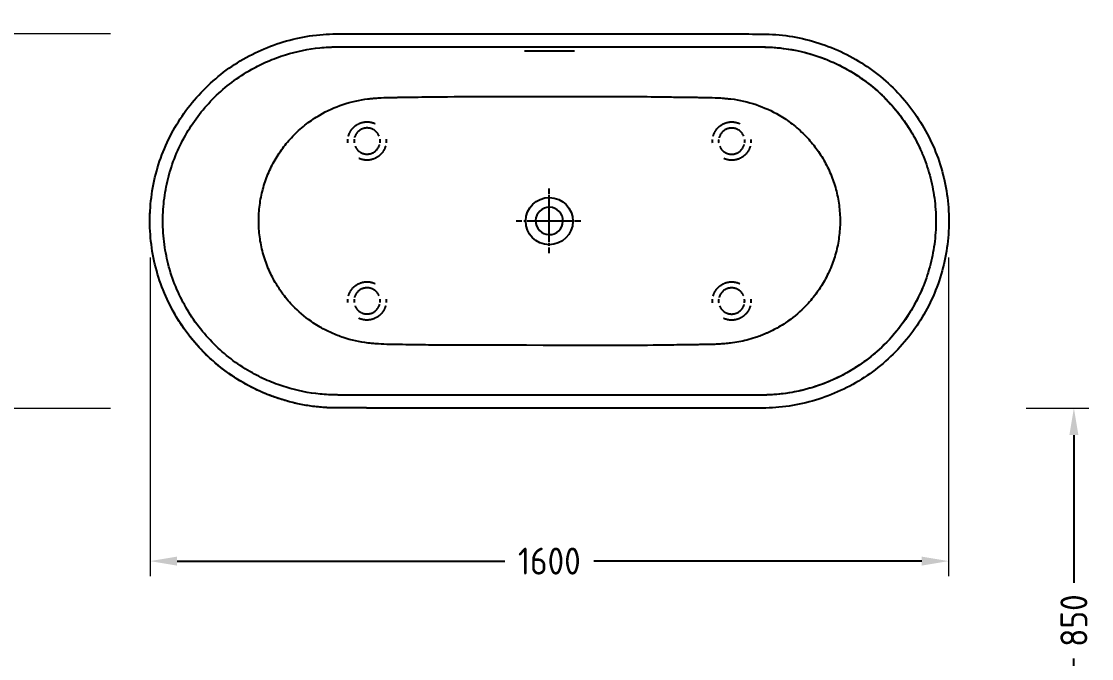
# Model space of a CAD drawing. Header units: millimetres. Extents: x 18408 to 25045, y 20209 to 25283.
# Drawn here: x 20359 to 22502, y 21484 to 22760 of the extents above; entities that cross this region are included whole.
import ezdxf

# ---------------------------------------------------------------- set-up
doc = ezdxf.new("R2010")
doc.units = ezdxf.units.MM
doc.header["$LTSCALE"] = 10
for name, pattern in [('AI-Linetype-1', [13.336854, 6.668427, -6.668427]), ('AI-Linetype-10', [13.656336, 6.828168, -6.828168]), ('AI-Linetype-11', [13.656328, 6.828164, -6.828164]), ('AI-Linetype-12', [13.656328, 6.828164, -6.828164]), ('AI-Linetype-13', [13.656337, 6.828168, -6.828168]), ('AI-Linetype-14', [13.656322, 6.828161, -6.828161]), ('AI-Linetype-15', [13.656324, 6.828162, -6.828162]), ('AI-Linetype-16', [13.656328, 6.828164, -6.828164]), ('AI-Linetype-17', [7.118799, 3.559399, -3.559399]), ('AI-Linetype-18', [32.034751, 21.356553, -3.559399, 3.559399, -3.559399]), ('AI-Linetype-19', [7.147984, 3.573992, -3.573992]), ('AI-Linetype-2', [13.372999, 6.6865, -6.6865]), ('AI-Linetype-20', [32.166085, 21.44411, -3.573992, 3.573992, -3.573992]), ('AI-Linetype-3', [13.373005, 6.686502, -6.686502]), ('AI-Linetype-4', [13.336857, 6.668428, -6.668428]), ('AI-Linetype-5', [13.336856, 6.668428, -6.668428]), ('AI-Linetype-6', [13.372952, 6.686476, -6.686476]), ('AI-Linetype-7', [13.372954, 6.686477, -6.686477]), ('AI-Linetype-8', [13.336858, 6.668429, -6.668429]), ('AI-Linetype-9', [13.656328, 6.828164, -6.828164])]:
    doc.linetypes.add(name, pattern=pattern)
doc.layers.add('A-Equipment', color=7, linetype='Continuous')
doc.layers.add('Dimensions', color=1, linetype='Continuous')
doc.styles.add('ISO Proportional', font='isocp.shx')
doc.dimstyles.new('House', dxfattribs={"dimscale": 300, "dimtxt": 0.18, "dimasz": 0.18, "dimexe": 0.1, "dimexo": 0.3, "dimgap": 0.09, "dimtad": 0, "dimtoh": 1, "dimdec": 0, "dimzin": 0, "dimdsep": 46, "dimtxsty": 'ISO Proportional', "dimcen": -0.09, "dimclrd": 252, "dimclre": 171, "dimadec": 0, "dimazin": 0, "dimtfac": 1, "dimtdec": 0, "dimtofl": 0, "dimtmove": 0, "dimatfit": 0, "dimfxl": 1, "dimtolj": 1, "dimtzin": 0, "dimlwe": 5, "dimarcsym": 0})

# ---------------------------------------------------------------- blocks, each defined once
blk = doc.blocks.new('*D4')
at = {"layer": 'Defpoints', "color": 0, "transparency": 16777216}
for p in [(20577.4, 22934.9), (19148.8, 22784.9), (20577.4, 22784.9)]:
    blk.add_point(p, dxfattribs=at)
at = {"layer": 'Dimensions', "color": 252, "lineweight": -2, "transparency": 16777216}
for p, q in [((19148.8, 22988.9), (19148.8, 23042.9)), ((19148.8, 22934.9), (19148.8, 22784.9)), ((19051.3, 22859.9), (18997.3, 22859.9)), ((19148.8, 22859.9), (19051.3, 22859.9)), ((19148.8, 22730.9), (19148.8, 22676.9))]:
    blk.add_line(p, q, dxfattribs=at)
at = {"layer": 'Dimensions', "color": 171, "lineweight": 5, "transparency": 16777216}
for p, q in [((20487.4, 22934.9), (19118.8, 22934.9)), ((20487.4, 22784.9), (19118.8, 22784.9))]:
    blk.add_line(p, q, dxfattribs=at)
at = {"layer": 'Dimensions', "color": 252, "transparency": 16777216}
for points in [[(19139.8, 22988.9), (19157.8, 22988.9), (19148.8, 22934.9)], [(19139.8, 22730.9), (19157.8, 22730.9), (19148.8, 22784.9)]]:
    blk.add_solid(points, dxfattribs=at)
at = {"layer": 'Dimensions', "color": 0, "transparency": 16777216, "insert": (18927.1, 22859.9), "char_height": 54, "attachment_point": 5, "style": 'ISO Proportional'}
blk.add_mtext('\\A1;150', dxfattribs=at)
blk = doc.blocks.new('*D5')
at = {"layer": 'Defpoints', "color": 0, "transparency": 16777216}
for p in [(20577.4, 22784.9), (19148.8, 22734.9), (20627.4, 22734.9)]:
    blk.add_point(p, dxfattribs=at)
at = {"layer": 'Dimensions', "color": 252, "lineweight": -2, "transparency": 16777216}
for p, q in [((19148.8, 22838.9), (19148.8, 22892.9)), ((19148.8, 22784.9), (19148.8, 22734.9)), ((19051.3, 22759.9), (18997.3, 22759.9)), ((19148.8, 22759.9), (19051.3, 22759.9)), ((19148.8, 22680.9), (19148.8, 22626.9))]:
    blk.add_line(p, q, dxfattribs=at)
at = {"layer": 'Dimensions', "color": 171, "lineweight": 5, "transparency": 16777216}
for p, q in [((20487.4, 22784.9), (19118.8, 22784.9)), ((20537.4, 22734.9), (19118.8, 22734.9))]:
    blk.add_line(p, q, dxfattribs=at)
at = {"layer": 'Dimensions', "color": 252, "transparency": 16777216}
for points in [[(19139.8, 22838.9), (19157.8, 22838.9), (19148.8, 22784.9)], [(19139.8, 22680.9), (19157.8, 22680.9), (19148.8, 22734.9)]]:
    blk.add_solid(points, dxfattribs=at)
at = {"layer": 'Dimensions', "color": 0, "transparency": 16777216, "insert": (18940.6, 22759.9), "char_height": 54, "attachment_point": 5, "style": 'ISO Proportional'}
blk.add_mtext('\\A1;50', dxfattribs=at)
blk = doc.blocks.new('*D6')
at = {"layer": 'Defpoints', "color": 0, "transparency": 16777216}
for p in [(20627.4, 22734.9), (19098.8, 21984.9), (20627.4, 21984.9)]:
    blk.add_point(p, dxfattribs=at)
at = {"layer": 'Dimensions', "color": 171, "lineweight": 5, "transparency": 16777216}
for p, q in [((20537.4, 22734.9), (19068.8, 22734.9)), ((20537.4, 21984.9), (19068.8, 21984.9))]:
    blk.add_line(p, q, dxfattribs=at)
at = {"layer": 'Dimensions', "color": 252, "lineweight": -2, "transparency": 16777216}
for p, q in [((19098.8, 22680.9), (19098.8, 22435.6)), ((19098.8, 22038.9), (19098.8, 22284.3))]:
    blk.add_line(p, q, dxfattribs=at)
at = {"layer": 'Dimensions', "color": 252, "transparency": 16777216}
for points in [[(19089.8, 22680.9), (19107.8, 22680.9), (19098.8, 22734.9)], [(19089.8, 22038.9), (19107.8, 22038.9), (19098.8, 21984.9)]]:
    blk.add_solid(points, dxfattribs=at)
at = {"layer": 'Dimensions', "color": 0, "transparency": 16777216, "insert": (19098.8, 22359.9), "char_height": 54, "attachment_point": 5, "rotation": 90, "style": 'ISO Proportional'}
blk.add_mtext('\\A1;750', dxfattribs=at)
blk = doc.blocks.new('*D7')
at = {"layer": 'Defpoints', "color": 0, "transparency": 16777216}
for p in [(20627.4, 21984.9), (19098.8, 21524.9), (19677.4, 21524.9)]:
    blk.add_point(p, dxfattribs=at)
at = {"layer": 'Dimensions', "color": 171, "lineweight": 5, "transparency": 16777216}
for p, q in [((20537.4, 21984.9), (19068.8, 21984.9)), ((19587.4, 21524.9), (19068.8, 21524.9))]:
    blk.add_line(p, q, dxfattribs=at)
at = {"layer": 'Dimensions', "color": 252, "lineweight": -2, "transparency": 16777216}
for p, q in [((19098.8, 21930.9), (19098.8, 21833.3)), ((19098.8, 21578.9), (19098.8, 21676.6))]:
    blk.add_line(p, q, dxfattribs=at)
at = {"layer": 'Dimensions', "color": 252, "transparency": 16777216}
for points in [[(19089.8, 21930.9), (19107.8, 21930.9), (19098.8, 21984.9)], [(19089.8, 21578.9), (19107.8, 21578.9), (19098.8, 21524.9)]]:
    blk.add_solid(points, dxfattribs=at)
at = {"layer": 'Dimensions', "color": 0, "transparency": 16777216, "insert": (19098.8, 21754.9), "char_height": 54, "attachment_point": 5, "rotation": 90, "style": 'ISO Proportional'}
blk.add_mtext('\\A1;460', dxfattribs=at)
blk = doc.blocks.new('block 75')
at = {"color": 4, "lineweight": 25}
for points in [[(53.3, 148.6), (42, 148.6)], [(171.3, 148.6), (160.1, 148.6)]]:
    blk.add_lwpolyline(points, dxfattribs=at)
at = {"color": 4, "linetype": 'AI-Linetype-18', "lineweight": 25}
blk.add_lwpolyline([(149.4, 148.6), (55.1, 148.6)], dxfattribs=at)
at = {"color": 4, "linetype": 'AI-Linetype-17', "lineweight": 25}
blk.add_lwpolyline([(156.5, 148.6), (151.2, 148.6)], dxfattribs=at)
blk = doc.blocks.new('block 78')
at = {"color": 4, "lineweight": 25}
for points in [[(105.8, 213.3), (105.8, 202)], [(105.8, 94.8), (105.8, 83.6)]]:
    blk.add_lwpolyline(points, dxfattribs=at)
at = {"color": 4, "linetype": 'AI-Linetype-19', "lineweight": 25}
blk.add_lwpolyline([(105.8, 198.4), (105.8, 193.1)], dxfattribs=at)
at = {"color": 4, "linetype": 'AI-Linetype-20', "lineweight": 25}
blk.add_lwpolyline([(105.8, 191.3), (105.8, 96.6)], dxfattribs=at)
blk = doc.blocks.new('bathroom')
at = {"color": 7, "lineweight": 25}
blk.add_line((21857.2, 22289.4), (21857.2, 22289.4), dxfattribs=at)
for points, knots in [([(21873.6, 22503.8), (21892.9, 22503.7), (21908.2, 22503), (21927.4, 22500.5), (21963.1, 22495.8), (21998, 22486), (22030.9, 22471.4), (22063.9, 22456.7), (22094.5, 22437.5), (22122, 22414.1), (22149.4, 22390.7), (22173.4, 22363.5), (22193.1, 22333.3), (22212.7, 22303.1), (22227.9, 22270.2), (22238.1, 22235.7), (22248.4, 22201.2), (22253.6, 22165.3), (22253.6, 22129.3), (22253.6, 22093.2), (22248.4, 22057.4), (22238.1, 22022.8), (22227.8, 21988.3), (22212.6, 21955.4), (22192.9, 21925.2), (22173.2, 21895), (22149.3, 21867.8), (22121.8, 21844.5), (22094.4, 21821.1), (22063.7, 21801.8), (22030.8, 21787.2), (21997.8, 21772.6), (21962.9, 21762.8), (21927.2, 21758.1), (21907.9, 21755.6), (21892.8, 21754.9), (21873.4, 21754.9), (21855.4, 21754.9), (21837.4, 21754.8), (21819.4, 21754.8), (21747.5, 21754.7), (21159.6, 21755.1), (21087.6, 21755), (21069.6, 21755), (21051.7, 21755.1), (21033.7, 21755.1), (21014.4, 21755.1), (20999, 21755.9), (20979.9, 21758.4), (20944.1, 21763.1), (20909.3, 21772.9), (20876.3, 21787.5), (20843.4, 21802.1), (20812.7, 21821.4), (20785.3, 21844.8), (20757.8, 21868.2), (20733.9, 21895.4), (20714.2, 21925.6), (20694.5, 21955.8), (20679.4, 21988.7), (20669.1, 22023.2), (20658.9, 22057.7), (20653.6, 22093.6), (20653.6, 22129.6), (20653.6, 22165.6), (20658.9, 22201.5), (20669.1, 22236), (20679.4, 22270.6), (20694.6, 22303.5), (20714.3, 22333.7), (20734, 22363.9), (20757.9, 22391.1), (20785.4, 22414.4), (20812.8, 22437.8), (20843.5, 22457.1), (20876.5, 22471.7), (20909.4, 22486.3), (20944.3, 22496.1), (20980, 22500.8), (20999.3, 22503.3), (21014.5, 22504), (21033.9, 22504), (21051.8, 22504), (21069.8, 22504.1), (21087.8, 22504.1)], [0, 0, 0, 0, 1, 1, 1, 2, 2, 2, 3, 3, 3, 4, 4, 4, 5, 5, 5, 6, 6, 6, 7, 7, 7, 8, 8, 8, 9, 9, 9, 10, 10, 10, 11, 11, 11, 12, 12, 12, 13, 13, 13, 14, 14, 14, 15, 15, 15, 16, 16, 16, 17, 17, 17, 18, 18, 18, 19, 19, 19, 20, 20, 20, 21, 21, 21, 22, 22, 22, 23, 23, 23, 24, 24, 24, 25, 25, 25, 26, 26, 26, 27, 27, 27, 28, 28, 28, 28]), ([(21649.6, 22504.1), (21706.3, 22504), (21763, 22503.9), (21819.6, 22503.8), (21821.9, 22503.8), (21824.1, 22503.8), (21826.4, 22503.8), (21833.6, 22503.8), (21840.8, 22503.8), (21848, 22503.8), (21850.2, 22503.8), (21862.4, 22503.8), (21864.5, 22503.8), (21866.4, 22503.7), (21868.2, 22503.7), (21870, 22503.7), (21872.5, 22503.7), (21875, 22503.7), (21877.4, 22503.7), (21879.7, 22503.7), (21882, 22503.7), (21884.3, 22503.7), (21886.6, 22503.6), (21888.8, 22503.6), (21891.1, 22503.5), (21892.9, 22503.4), (21894.6, 22503.4), (21896.4, 22503.3), (21898.9, 22503.1), (21901.4, 22503), (21903.8, 22502.8), (21907.9, 22502.6), (21911.9, 22502.2), (21916, 22501.8), (21920.9, 22501.3), (21925.8, 22500.7), (21930.7, 22500), (21939.6, 22498.8), (21948.4, 22497.2), (21957.2, 22495.3), (21966, 22493.4), (21974.7, 22491.2), (21983.4, 22488.7), (21992.4, 22486.1), (22001.4, 22483.1), (22010.3, 22479.8), (22021.2, 22475.7), (22031.9, 22471.1), (22042.4, 22466), (22053, 22460.9), (22063.3, 22455.3), (22073.3, 22449.2), (22093.7, 22436.8), (22112.9, 22422.5), (22130.5, 22406.5), (22139.9, 22398.1), (22148.8, 22389.2), (22157.2, 22379.9), (22165, 22371.2), (22172.4, 22362.2), (22179.4, 22352.8), (22193.6, 22333.7), (22206, 22313.3), (22216.4, 22291.9)], [0, 0, 0, 0, 1, 1, 1, 2, 2, 2, 3, 3, 3, 4, 4, 4, 5, 5, 5, 6, 6, 6, 7, 7, 7, 8, 8, 8, 9, 9, 9, 10, 10, 10, 11, 11, 11, 12, 12, 12, 13, 13, 13, 14, 14, 14, 15, 15, 15, 16, 16, 16, 17, 17, 17, 18, 18, 18, 19, 19, 19, 20, 20, 20, 21, 21, 21, 21]), ([(21078.3, 21780.9), (21070.8, 21780.9), (21063.2, 21780.9), (21055.7, 21781), (21050.3, 21781), (21044.9, 21781), (21039.4, 21781), (21036.6, 21781), (21033.9, 21781), (21031.1, 21781), (21030.4, 21781), (21029.8, 21781), (21029.1, 21781), (21028.4, 21781), (21027.7, 21781), (21027.1, 21781), (21025, 21781), (21023, 21781.1), (21021, 21781.1), (21011.7, 21781.3), (21002.4, 21781.9), (20993.2, 21782.9), (20969.6, 21785.3), (20946.3, 21790.1), (20923.7, 21797.2), (20912.2, 21800.8), (20900.9, 21805.1), (20889.8, 21809.9), (20878.7, 21814.7), (20867.9, 21820), (20857.4, 21825.9), (20843.9, 21833.5), (20830.9, 21842), (20818.5, 21851.3), (20806.1, 21860.7), (20794.4, 21870.8), (20783.4, 21881.7), (20772.3, 21892.5), (20762, 21904.1), (20752.6, 21916.4), (20743.4, 21928.3), (20734.9, 21940.8), (20727.3, 21953.7), (20723.4, 21960.3), (20719.8, 21967.1), (20716.4, 21973.9), (20713, 21980.8), (20709.7, 21987.7), (20706.8, 21994.8), (20700.9, 22008.8), (20695.9, 22023.3), (20691.9, 22038), (20687.8, 22052.9), (20684.8, 22068), (20682.7, 22083.4), (20681.7, 22091), (20680.9, 22098.7), (20680.4, 22106.4), (20679.9, 22114.1), (20679.6, 22121.7), (20679.6, 22129.4), (20679.6, 22129.4), (20679.6, 22129.5), (20679.6, 22129.6), (20679.6, 22137.3), (20679.9, 22145), (20680.4, 22152.7), (20680.9, 22160.4), (20681.7, 22168.1), (20682.7, 22175.8), (20684.8, 22191.1), (20687.9, 22206.3), (20692, 22221.3), (20696, 22236), (20701, 22250.4), (20706.9, 22264.5), (20713, 22279), (20720.1, 22293), (20728.1, 22306.5), (20736, 22320), (20744.9, 22333), (20754.7, 22345.3), (20763.9, 22357), (20773.9, 22368), (20784.5, 22378.4), (20795.4, 22389.1), (20807.1, 22399.1), (20819.3, 22408.2), (20831.7, 22417.5), (20844.7, 22426), (20858.3, 22433.5), (20863.4, 22436.4), (20868.7, 22439.2), (20874, 22441.8), (20879.4, 22444.5), (20884.9, 22447), (20890.4, 22449.4), (20895.9, 22451.7), (20901.4, 22454), (20907, 22456.1), (20912.6, 22458.1), (20918.3, 22460.1), (20924, 22461.9), (20935.4, 22465.4), (20946.9, 22468.4), (20958.6, 22470.8), (20970.3, 22473.2), (20982.2, 22475), (20994.1, 22476.2), (20999.8, 22476.8), (21005.5, 22477.2), (21011.2, 22477.5), (21013.9, 22477.6), (21016.7, 22477.8), (21019.5, 22477.8), (21022.4, 22477.9), (21025.4, 22477.9), (21028.4, 22478), (21029.8, 22478), (21031.2, 22478), (21032.6, 22478), (21035.2, 22478), (21037.8, 22478), (21040.3, 22478), (21041.3, 22478), (21042.2, 22478), (21043.2, 22478), (21046.9, 22478), (21050.6, 22478), (21054.4, 22478), (21055.7, 22478), (21057, 22478), (21058.4, 22478), (21060.2, 22478), (21062.1, 22478), (21064, 22478), (21069.6, 22478), (21075.2, 22478), (21080.7, 22478), (21119.3, 22478), (21680.8, 22478.1), (21719.3, 22478), (21752.4, 22478), (21785.5, 22477.9), (21818.5, 22477.9), (21820.8, 22477.9), (21823, 22477.9), (21825.2, 22477.9), (21832, 22477.8), (21838.8, 22477.8), (21845.6, 22477.8), (21851.7, 22477.8), (21857.9, 22477.8), (21864, 22477.8), (21865.4, 22477.8), (21866.7, 22477.8), (21868, 22477.8), (21870.3, 22477.8), (21872.5, 22477.8), (21874.7, 22477.8), (21876, 22477.8), (21877.3, 22477.8), (21878.7, 22477.7), (21881.6, 22477.7), (21884.6, 22477.7), (21887.6, 22477.6), (21890.4, 22477.5), (21893.1, 22477.4), (21895.8, 22477.3), (21901.5, 22477), (21907.2, 22476.6), (21912.8, 22476), (21935.9, 22473.7), (21958.7, 22469.2), (21980.8, 22462.4), (21992.1, 22458.9), (22003.2, 22454.9), (22014.1, 22450.3), (22025.8, 22445.4), (22037.2, 22439.9), (22048.2, 22433.7), (22061.5, 22426.4), (22074.3, 22418.1), (22086.5, 22409.1), (22098.6, 22400.1), (22110.2, 22390.3), (22121.1, 22379.8), (22132, 22369.3), (22142.3, 22358), (22151.7, 22346.2), (22161.7, 22333.7), (22170.8, 22320.5), (22178.9, 22306.7), (22186.7, 22293.7), (22193.5, 22280.2), (22199.5, 22266.3), (22205.8, 22251.6), (22211.1, 22236.4), (22215.3, 22221), (22219.3, 22206.4), (22222.3, 22191.6), (22224.4, 22176.6), (22226.5, 22160.9), (22227.6, 22145.2), (22227.6, 22129.4), (22227.6, 22129.4), (22227.6, 22129.4), (22227.6, 22129.4), (22227.6, 22121.6), (22227.3, 22113.8), (22226.8, 22106.1), (22226.3, 22098.5), (22225.6, 22091), (22224.6, 22083.5), (22222.6, 22068.5), (22219.6, 22053.6), (22215.7, 22039), (22211.5, 22023.6), (22206.3, 22008.4), (22200.1, 21993.7), (22194.2, 21979.8), (22187.3, 21966.2), (22179.6, 21953.1), (22172, 21940.1), (22163.4, 21927.5), (22154.1, 21915.6), (22144.8, 21903.6), (22134.7, 21892.3), (22124, 21881.6), (22113.2, 21871), (22101.7, 21861), (22089.6, 21851.9), (22076.9, 21842.2), (22063.4, 21833.4), (22049.5, 21825.6), (22039.2, 21819.9), (22028.6, 21814.6), (22017.8, 21809.9), (22006.2, 21804.9), (21994.4, 21800.5), (21982.3, 21796.7), (21959.8, 21789.7), (21936.5, 21785), (21913, 21782.6), (21907.6, 21782.1), (21902.1, 21781.7), (21896.7, 21781.4), (21893.9, 21781.2), (21891.2, 21781.1), (21888.4, 21781.1), (21887, 21781), (21885.5, 21781), (21884, 21781), (21882.5, 21780.9), (21881, 21780.9), (21879.5, 21780.9), (21878.4, 21780.9), (21877.4, 21780.9), (21876.3, 21780.9), (21874.1, 21780.9), (21871.9, 21780.9), (21869.7, 21780.9), (21868.8, 21780.9), (21867.9, 21780.9), (21867, 21780.9), (21861.7, 21780.9), (21856.5, 21780.9), (21851.3, 21780.8), (21843.2, 21780.8), (21835.2, 21780.8), (21827.1, 21780.8), (21824.1, 21780.8), (21821, 21780.8), (21817.9, 21780.8), (21785.5, 21780.8), (21753.1, 21780.7), (21720.8, 21780.7), (21681.7, 21780.7), (21130.3, 21781), (21091.3, 21780.9), (21082.7, 21781), (21074.2, 21781), (21065.6, 21781)], [0, 0, 0, 0, 1, 1, 1, 2, 2, 2, 3, 3, 3, 4, 4, 4, 5, 5, 5, 6, 6, 6, 7, 7, 7, 8, 8, 8, 9, 9, 9, 10, 10, 10, 11, 11, 11, 12, 12, 12, 13, 13, 13, 14, 14, 14, 15, 15, 15, 16, 16, 16, 17, 17, 17, 18, 18, 18, 19, 19, 19, 20, 20, 20, 21, 21, 21, 22, 22, 22, 23, 23, 23, 24, 24, 24, 25, 25, 25, 26, 26, 26, 27, 27, 27, 28, 28, 28, 29, 29, 29, 30, 30, 30, 31, 31, 31, 32, 32, 32, 33, 33, 33, 34, 34, 34, 35, 35, 35, 36, 36, 36, 37, 37, 37, 38, 38, 38, 39, 39, 39, 40, 40, 40, 41, 41, 41, 42, 42, 42, 43, 43, 43, 44, 44, 44, 45, 45, 45, 46, 46, 46, 47, 47, 47, 48, 48, 48, 49, 49, 49, 50, 50, 50, 51, 51, 51, 52, 52, 52, 53, 53, 53, 54, 54, 54, 55, 55, 55, 56, 56, 56, 57, 57, 57, 58, 58, 58, 59, 59, 59, 60, 60, 60, 61, 61, 61, 62, 62, 62, 63, 63, 63, 64, 64, 64, 65, 65, 65, 66, 66, 66, 67, 67, 67, 68, 68, 68, 69, 69, 69, 70, 70, 70, 71, 71, 71, 72, 72, 72, 73, 73, 73, 74, 74, 74, 75, 75, 75, 76, 76, 76, 77, 77, 77, 78, 78, 78, 79, 79, 79, 80, 80, 80, 81, 81, 81, 82, 82, 82, 83, 83, 83, 84, 84, 84, 85, 85, 85, 86, 86, 86, 87, 87, 87, 88, 88, 88, 89, 89, 89, 90, 90, 90, 91, 91, 91, 92, 92, 92, 93, 93, 93, 94, 94, 94, 94]), ([(20706.6, 22263.7), (20714, 22281.4), (20722.9, 22298.5), (20733.1, 22314.8), (20743.4, 22331.2), (20755.1, 22346.6), (20767.9, 22361.1), (20780.8, 22375.5), (20794.9, 22388.8), (20809.9, 22400.9), (20817.1, 22406.7), (20824.6, 22412.2), (20832.2, 22417.4), (20840.6, 22423.1), (20849.1, 22428.4), (20857.9, 22433.3), (20874.1, 22442.4), (20891, 22450.1), (20908.4, 22456.5), (20925.8, 22462.9), (20943.6, 22467.9), (20961.8, 22471.4), (20977.9, 22474.5), (20994.2, 22476.6), (21010.5, 22477.4), (21013.3, 22477.6), (21016, 22477.7), (21018.7, 22477.8), (21021.7, 22477.8), (21024.7, 22477.9), (21027.7, 22477.9), (21029.4, 22477.9), (21031.2, 22477.9), (21032.9, 22477.9), (21036.8, 22477.9), (21040.6, 22477.9), (21044.4, 22477.9), (21049.8, 22478), (21055.2, 22478), (21060.6, 22478)], [0, 0, 0, 0, 1, 1, 1, 2, 2, 2, 3, 3, 3, 4, 4, 4, 5, 5, 5, 6, 6, 6, 7, 7, 7, 8, 8, 8, 9, 9, 9, 10, 10, 10, 11, 11, 11, 12, 12, 12, 13, 13, 13, 13]), ([(20871.5, 22129.6), (20871.5, 22140.3), (20872.3, 22151), (20873.7, 22161.7), (20875.1, 22172.3), (20877.2, 22182.9), (20880, 22193.3), (20882.8, 22203.4), (20886.2, 22213.4), (20890.2, 22223.1), (20894.4, 22233.3), (20899.3, 22243.2), (20904.9, 22252.7), (20910.2, 22261.9), (20916.2, 22270.8), (20922.8, 22279.3), (20929.3, 22287.7), (20936.4, 22295.7), (20943.9, 22303.2), (20955.2, 22314.4), (20967.6, 22324.6), (20980.8, 22333.4), (20985.3, 22336.5), (20990, 22339.4), (20994.8, 22342.1), (20998.6, 22344.4), (21002.6, 22346.5), (21006.6, 22348.5), (21010.1, 22350.3), (21013.8, 22352.1), (21017.4, 22353.7), (21019.3, 22354.5), (21021.1, 22355.3), (21023, 22356.1), (21025, 22357), (21027.1, 22357.8), (21029.2, 22358.6), (21033.1, 22360.1), (21037, 22361.6), (21041, 22362.9), (21046.7, 22364.8), (21052.5, 22366.5), (21058.4, 22368), (21069, 22370.7), (21079.8, 22372.7), (21090.7, 22374), (21092.5, 22374.2), (21094.4, 22374.4), (21096.2, 22374.6), (21097.3, 22374.7), (21098.5, 22374.8), (21099.6, 22374.9), (21101.6, 22375), (21103.6, 22375.2), (21105.7, 22375.3), (21107.7, 22375.5), (21109.6, 22375.6), (21111.6, 22375.8), (21113.2, 22375.9), (21114.8, 22376), (21116.5, 22376), (21118.5, 22376.2), (21120.6, 22376.3), (21122.6, 22376.4), (21123.9, 22376.4), (21125.2, 22376.5), (21126.6, 22376.5), (21128.8, 22376.6), (21131.1, 22376.7), (21133.3, 22376.7), (21134.1, 22376.7), (21134.8, 22376.7), (21135.5, 22376.8), (21135.7, 22376.8), (21135.9, 22376.8), (21136, 22376.8), (21137.5, 22376.8), (21139, 22376.8), (21140.5, 22376.8), (21141.8, 22376.9), (21143, 22376.9), (21144.3, 22376.9), (21145.5, 22376.9), (21146.7, 22376.9), (21147.8, 22376.9), (21148.9, 22376.9), (21150, 22377), (21151.1, 22377), (21154, 22377), (21157, 22377.1), (21159.9, 22377.1), (21177, 22377.3), (21194.1, 22377.5), (21211.1, 22377.8), (21242, 22378.2), (21272.8, 22378.6), (21303.7, 22379), (21334.3, 22378.6), (21664.9, 22378.1), (21695.5, 22377.7), (21712.8, 22377.4), (21730.1, 22377.2), (21747.4, 22377), (21750.3, 22376.9), (21753.2, 22376.9), (21756.2, 22376.9), (21757.3, 22376.8), (21758.4, 22376.8), (21759.5, 22376.8), (21761.9, 22376.8), (21764.4, 22376.8), (21766.8, 22376.7), (21769.2, 22376.7), (21771.6, 22376.6), (21774, 22376.6), (21781.2, 22376.4), (21788.5, 22376.1), (21795.8, 22375.6), (21798, 22375.5), (21800.1, 22375.3), (21802.2, 22375.2), (21804.1, 22375), (21806, 22374.9), (21807.8, 22374.7), (21810.8, 22374.5), (21813.8, 22374.2), (21816.7, 22373.8), (21833.6, 22371.8), (21850.3, 22368.1), (21866.4, 22362.7), (21870.4, 22361.4), (21874.3, 22360), (21878.2, 22358.4), (21882.2, 22356.9), (21886.1, 22355.3), (21889.9, 22353.5), (21897.6, 22350), (21905.2, 22346.2), (21912.5, 22342), (21917, 22339.4), (21921.5, 22336.6), (21925.8, 22333.7), (21939.2, 22324.8), (21951.7, 22314.6), (21963.1, 22303.3), (21966.7, 22299.7), (21970.3, 22295.9), (21973.7, 22292.1), (21977.4, 22287.9), (21980.9, 22283.7), (21984.3, 22279.3), (21986.2, 22276.9), (21988, 22274.4), (21989.8, 22272), (21994.3, 22265.6), (21998.5, 22259.1), (22002.5, 22252.4), (22007.7, 22243.4), (22012.4, 22234), (22016.4, 22224.4), (22020.7, 22214.2), (22024.3, 22203.7), (22027.2, 22193.1), (22030, 22182.6), (22032.2, 22172), (22033.6, 22161.3), (22035, 22150.7), (22035.7, 22140), (22035.7, 22129.3)], [0, 0, 0, 0, 1, 1, 1, 2, 2, 2, 3, 3, 3, 4, 4, 4, 5, 5, 5, 6, 6, 6, 7, 7, 7, 8, 8, 8, 9, 9, 9, 10, 10, 10, 11, 11, 11, 12, 12, 12, 13, 13, 13, 14, 14, 14, 15, 15, 15, 16, 16, 16, 17, 17, 17, 18, 18, 18, 19, 19, 19, 20, 20, 20, 21, 21, 21, 22, 22, 22, 23, 23, 23, 24, 24, 24, 25, 25, 25, 26, 26, 26, 27, 27, 27, 28, 28, 28, 29, 29, 29, 30, 30, 30, 31, 31, 31, 32, 32, 32, 33, 33, 33, 34, 34, 34, 35, 35, 35, 36, 36, 36, 37, 37, 37, 38, 38, 38, 39, 39, 39, 40, 40, 40, 41, 41, 41, 42, 42, 42, 43, 43, 43, 44, 44, 44, 45, 45, 45, 46, 46, 46, 47, 47, 47, 48, 48, 48, 49, 49, 49, 50, 50, 50, 51, 51, 51, 52, 52, 52, 53, 53, 53, 54, 54, 54, 55, 55, 55, 56, 56, 56, 56]), ([(21050.3, 22286), (21050.1, 22287.2), (21050.1, 22288.3), (21050.1, 22289.5), (21050.1, 22290.7), (21050.1, 22291.9), (21050.2, 22293)], [0, 0, 0, 0, 1, 1, 1, 2, 2, 2, 2]), ([(21062.7, 22293), (21062.6, 22291.9), (21062.5, 22290.7), (21062.5, 22289.5), (21062.5, 22288.3), (21062.6, 22287.2), (21062.7, 22286)], [0, 0, 0, 0, 1, 1, 1, 2, 2, 2, 2]), ([(21114.6, 22286), (21114.7, 22287.1), (21114.8, 22288.3), (21114.8, 22289.5), (21114.8, 22290.7), (21114.7, 22291.9), (21114.6, 22293)], [0, 0, 0, 0, 1, 1, 1, 2, 2, 2, 2]), ([(21126.7, 22293), (21126.8, 22291.9), (21126.9, 22290.7), (21126.8, 22289.5), (21126.8, 22288.3), (21126.8, 22287.2), (21126.7, 22286)], [0, 0, 0, 0, 1, 1, 1, 2, 2, 2, 2]), ([(21780.6, 22285.9), (21780.5, 22287), (21780.4, 22288.2), (21780.4, 22289.4), (21780.4, 22290.6), (21780.5, 22291.7), (21780.6, 22292.9)], [0, 0, 0, 0, 1, 1, 1, 2, 2, 2, 2]), ([(21792.7, 22292.9), (21792.6, 22291.7), (21792.5, 22290.6), (21792.5, 22289.4), (21792.5, 22288.2), (21792.6, 22287), (21792.7, 22285.9)], [0, 0, 0, 0, 1, 1, 1, 2, 2, 2, 2]), ([(21844.6, 22285.8), (21844.7, 22287), (21844.8, 22288.2), (21844.8, 22289.4), (21844.8, 22290.6), (21844.7, 22291.7), (21844.6, 22292.9)], [0, 0, 0, 0, 1, 1, 1, 2, 2, 2, 2]), ([(21857, 22292.9), (21857.2, 22291.7), (21857.2, 22290.5), (21857.2, 22289.4), (21857.2, 22288.2), (21857.1, 22287), (21857, 22285.8)], [0, 0, 0, 0, 1, 1, 1, 2, 2, 2, 2]), ([(21501, 22129.3), (21501.2, 22155.4), (21480.2, 22176.8), (21454.1, 22177), (21428, 22177.2), (21406.7, 22156.2), (21406.5, 22130.1), (21406.3, 22104), (21427.2, 22082.7), (21453.3, 22082.5), (21479.4, 22082.3), (21500.8, 22103.3), (21501, 22129.3)], [0, 0, 0, 0, 1, 1, 1, 2, 2, 2, 3, 3, 3, 4, 4, 4, 4]), ([(21454.4, 22156.7), (21469.5, 22156.3), (21481.5, 22143.7), (21481.1, 22128.6), (21480.7, 22113.5), (21468.1, 22101.6), (21453, 22102), (21437.9, 22102.4), (21426, 22114.9), (21426.4, 22130), (21426.7, 22145.2), (21439.3, 22157.1), (21454.4, 22156.7)], [0, 0, 0, 0, 1, 1, 1, 2, 2, 2, 3, 3, 3, 4, 4, 4, 4]), ([(22035.7, 22129.3), (22035.7, 22124.1), (22035.5, 22118.8), (22035.2, 22113.6), (22034.8, 22108.2), (22034.3, 22102.8), (22033.6, 22097.5), (22032.2, 22086.9), (22030.1, 22076.4), (22027.4, 22066.1), (22024.6, 22055.8), (22021.2, 22045.7), (22017.1, 22035.9), (22015.1, 22030.9), (22012.8, 22025.9), (22010.4, 22021.1), (22008.1, 22016.3), (22005.6, 22011.6), (22002.9, 22007.1), (21997.6, 21997.9), (21991.7, 21989), (21985.2, 21980.6), (21978.9, 21972.3), (21972, 21964.4), (21964.7, 21957), (21956.9, 21949.1), (21948.5, 21941.7), (21939.7, 21934.9), (21931.4, 21928.5), (21922.6, 21922.6), (21913.5, 21917.3), (21898.8, 21908.7), (21883.2, 21901.6), (21867, 21896.2), (21850.8, 21890.7), (21833.9, 21886.9), (21816.9, 21884.9), (21815.4, 21884.7), (21813.9, 21884.5), (21812.4, 21884.4), (21810.9, 21884.2), (21809.5, 21884.1), (21808, 21884), (21806.5, 21883.8), (21804.9, 21883.7), (21803.4, 21883.6), (21803, 21883.6), (21802.7, 21883.5), (21802.3, 21883.5), (21800.3, 21883.4), (21798.3, 21883.2), (21796.2, 21883.1), (21788.9, 21882.6), (21781.6, 21882.3), (21774.2, 21882.1), (21771.7, 21882), (21769.2, 21882), (21766.7, 21882), (21765, 21881.9), (21763.3, 21881.9), (21761.7, 21881.9), (21760.1, 21881.9), (21758.5, 21881.9), (21756.9, 21881.8), (21755.6, 21881.8), (21754.3, 21881.8), (21753.1, 21881.8), (21751, 21881.8), (21748.9, 21881.7), (21746.8, 21881.7), (21741.4, 21881.6), (21735.9, 21881.6), (21730.5, 21881.5), (21721.1, 21881.4), (21711.7, 21881.2), (21702.2, 21881.1), (21689.9, 21881), (21677.5, 21880.8), (21665.1, 21880.6), (21644.6, 21880.4), (21324.1, 21880.1), (21303.6, 21879.9), (21283.1, 21880.1), (21262.7, 21880.4), (21242.2, 21880.7), (21240.1, 21880.7), (21237.9, 21880.8), (21235.7, 21880.8), (21225.6, 21880.9), (21215.5, 21881.1), (21205.3, 21881.2), (21190.3, 21881.4), (21175.3, 21881.6), (21160.3, 21881.8), (21156.9, 21881.9), (21153.6, 21881.9), (21150.3, 21882), (21147, 21882), (21143.8, 21882.1), (21140.5, 21882.1), (21138, 21882.1), (21135.5, 21882.2), (21133, 21882.2), (21125.6, 21882.4), (21118.2, 21882.7), (21110.8, 21883.2), (21108.9, 21883.4), (21106.9, 21883.5), (21104.9, 21883.6), (21104.4, 21883.7), (21103.9, 21883.7), (21103.5, 21883.8), (21102, 21883.9), (21100.6, 21884), (21099.2, 21884.1), (21096.2, 21884.4), (21093.2, 21884.7), (21090.2, 21885), (21073.1, 21887.1), (21056.2, 21890.9), (21039.8, 21896.5), (21023.8, 21901.9), (21008.2, 21908.9), (20993.6, 21917.5), (20984.5, 21922.8), (20975.8, 21928.7), (20967.5, 21935.1), (20958.7, 21941.9), (20950.3, 21949.2), (20942.5, 21957.1), (20935.1, 21964.6), (20928.2, 21972.6), (20921.8, 21980.9), (20915.4, 21989.3), (20909.5, 21998.2), (20904.2, 22007.4), (20901.6, 22012), (20899.1, 22016.6), (20896.7, 22021.4), (20894.4, 22026.2), (20892.2, 22031), (20890.1, 22036), (20886.1, 22045.8), (20882.7, 22055.8), (20879.9, 22066.1), (20877.1, 22076.4), (20875, 22086.9), (20873.6, 22097.5), (20872.9, 22102.9), (20872.4, 22108.2), (20872.1, 22113.5), (20871.7, 22118.9), (20871.5, 22124.2), (20871.5, 22129.6)], [0, 0, 0, 0, 1, 1, 1, 2, 2, 2, 3, 3, 3, 4, 4, 4, 5, 5, 5, 6, 6, 6, 7, 7, 7, 8, 8, 8, 9, 9, 9, 10, 10, 10, 11, 11, 11, 12, 12, 12, 13, 13, 13, 14, 14, 14, 15, 15, 15, 16, 16, 16, 17, 17, 17, 18, 18, 18, 19, 19, 19, 20, 20, 20, 21, 21, 21, 22, 22, 22, 23, 23, 23, 24, 24, 24, 25, 25, 25, 26, 26, 26, 27, 27, 27, 28, 28, 28, 29, 29, 29, 30, 30, 30, 31, 31, 31, 32, 32, 32, 33, 33, 33, 34, 34, 34, 35, 35, 35, 36, 36, 36, 37, 37, 37, 38, 38, 38, 39, 39, 39, 40, 40, 40, 41, 41, 41, 42, 42, 42, 43, 43, 43, 44, 44, 44, 45, 45, 45, 46, 46, 46, 47, 47, 47, 48, 48, 48, 49, 49, 49, 50, 50, 50, 51, 51, 51, 51]), ([(21015.4, 21781.3), (20999.5, 21782), (20983.6, 21783.7), (20967.9, 21786.4), (20951.4, 21789.4), (20935.1, 21793.5), (20919.2, 21798.7), (20903.3, 21804), (20887.8, 21810.3), (20872.8, 21817.8), (20857.9, 21825.3), (20843.4, 21833.8), (20829.7, 21843.3), (20816.6, 21852.4), (20804.2, 21862.3), (20792.4, 21873.1), (20780.1, 21884.4), (20768.6, 21896.6), (20758.1, 21909.5), (20747.8, 21922.1), (20738.3, 21935.5), (20729.9, 21949.4), (20725.6, 21956.6), (20721.5, 21963.9), (20717.7, 21971.3), (20713.9, 21978.7), (20710.4, 21986.2), (20707.2, 21993.9)], [0, 0, 0, 0, 1, 1, 1, 2, 2, 2, 3, 3, 3, 4, 4, 4, 5, 5, 5, 6, 6, 6, 7, 7, 7, 8, 8, 8, 9, 9, 9, 9]), ([(21050.2, 21966), (21050.1, 21967.2), (21050, 21968.3), (21050, 21969.5), (21050, 21970.7), (21050.1, 21971.9), (21050.2, 21973)], [0, 0, 0, 0, 1, 1, 1, 2, 2, 2, 2]), ([(21062.7, 21973), (21062.5, 21971.9), (21062.4, 21970.7), (21062.4, 21969.5), (21062.4, 21968.3), (21062.5, 21967.2), (21062.7, 21966)], [0, 0, 0, 0, 1, 1, 1, 2, 2, 2, 2]), ([(21114.5, 21966), (21114.7, 21967.1), (21114.7, 21968.3), (21114.7, 21969.5), (21114.7, 21970.7), (21114.7, 21971.9), (21114.5, 21973)], [0, 0, 0, 0, 1, 1, 1, 2, 2, 2, 2]), ([(21126.6, 21973), (21126.7, 21971.9), (21126.8, 21970.7), (21126.8, 21969.5), (21126.8, 21968.3), (21126.7, 21967.2), (21126.6, 21966)], [0, 0, 0, 0, 1, 1, 1, 2, 2, 2, 2]), ([(21780.5, 21965.9), (21780.4, 21967), (21780.4, 21968.2), (21780.4, 21969.4), (21780.4, 21970.6), (21780.4, 21971.7), (21780.6, 21972.9)], [0, 0, 0, 0, 1, 1, 1, 2, 2, 2, 2]), ([(21792.7, 21972.9), (21792.5, 21971.7), (21792.4, 21970.6), (21792.4, 21969.4), (21792.4, 21968.2), (21792.5, 21967), (21792.7, 21965.9)], [0, 0, 0, 0, 1, 1, 1, 2, 2, 2, 2]), ([(21844.5, 21965.8), (21844.7, 21967), (21844.7, 21968.2), (21844.7, 21969.4), (21844.7, 21970.6), (21844.7, 21971.7), (21844.5, 21972.9)], [0, 0, 0, 0, 1, 1, 1, 2, 2, 2, 2]), ([(21857, 21972.9), (21857.1, 21971.7), (21857.1, 21970.5), (21857.1, 21969.4), (21857.1, 21968.2), (21857.1, 21967), (21857, 21965.8)], [0, 0, 0, 0, 1, 1, 1, 2, 2, 2, 2]), ([(21065.6, 21781), (21062.5, 21781), (21059.3, 21781), (21056.2, 21781), (21050.8, 21781), (21045.4, 21781), (21040, 21781), (21037.3, 21781), (21034.6, 21781.1), (21031.9, 21781.1), (21031.4, 21781.1), (21030.8, 21781.1), (21030.3, 21781.1), (21028, 21781.1), (21025.8, 21781.1), (21023.5, 21781.1)], [0, 0, 0, 0, 1, 1, 1, 2, 2, 2, 3, 3, 3, 4, 4, 4, 5, 5, 5, 5])]:
    blk.add_open_spline(points, degree=3, knots=knots, dxfattribs=at)
for points in [[(21030, 22503.9), (21101.9, 22503.8), (21747.6, 22504), (21819.6, 22503.9)], [(20679.5, 22266.1), (20680.1, 22267.6), (20680.7, 22269.2), (20681.3, 22270.7)], [(22253.3, 22114.1), (22253.3, 22113.5), (22253.2, 22113), (22253.2, 22112.4)], [(21023.5, 21781.1), (21020.8, 21781.2), (21018.1, 21781.2), (21015.4, 21781.3)], [(21403.6, 21789.7), (21436.9, 21789.7), (21470.2, 21789.7), (21503.6, 21789.7)]]:
    blk.add_open_spline(points, degree=3, dxfattribs=at)
at = {"color": 7, "linetype": 'AI-Linetype-3', "lineweight": 25}
blk.add_open_spline([(21051.4, 22299.6), (21051.9, 22301.2), (21052.4, 22302.8), (21053, 22304.3), (21054, 22306.6), (21055.2, 22308.9), (21056.6, 22311), (21058, 22313.1), (21059.6, 22315), (21061.4, 22316.8), (21065, 22320.4), (21069.3, 22323.2), (21073.9, 22325.1), (21078.6, 22327), (21083.6, 22328), (21088.7, 22328), (21093.7, 22328), (21098.7, 22326.9), (21103.4, 22325), (21108, 22323), (21112.2, 22320.2), (21115.7, 22316.6), (21119.3, 22313), (21122.1, 22308.8), (21124, 22304.1), (21125, 22301.6), (21125.8, 22299), (21126.2, 22296.3)], degree=3, knots=[0, 0, 0, 0, 1, 1, 1, 2, 2, 2, 3, 3, 3, 4, 4, 4, 5, 5, 5, 6, 6, 6, 7, 7, 7, 8, 8, 8, 9, 9, 9, 9], dxfattribs=at)
at = {"color": 7, "linetype": 'AI-Linetype-9', "lineweight": 25}
blk.add_open_spline([(21112.8, 22299.6), (21108.8, 22309), (21099.5, 22315.7), (21088.6, 22315.7), (21076.6, 22315.7), (21066.4, 22307.5), (21063.4, 22296.4)], degree=3, knots=[0, 0, 0, 0, 1, 1, 1, 2, 2, 2, 2], dxfattribs=at)
at = {"color": 7, "linetype": 'AI-Linetype-7', "lineweight": 25}
blk.add_open_spline([(21781.8, 22299.5), (21782.2, 22301), (21782.7, 22302.5), (21783.3, 22304), (21785.2, 22308.7), (21788, 22312.9), (21791.6, 22316.5), (21795.1, 22320), (21799.3, 22322.9), (21804, 22324.8), (21808.6, 22326.8), (21813.6, 22327.8), (21818.6, 22327.8), (21823.7, 22327.9), (21828.7, 22326.9), (21833.4, 22325), (21838.1, 22323), (21842.3, 22320.2), (21845.9, 22316.6), (21849.5, 22313.1), (21852.4, 22308.8), (21854.3, 22304.1), (21855.3, 22301.6), (21856.1, 22298.9), (21856.6, 22296.2)], degree=3, knots=[0, 0, 0, 0, 1, 1, 1, 2, 2, 2, 3, 3, 3, 4, 4, 4, 5, 5, 5, 6, 6, 6, 7, 7, 7, 8, 8, 8, 8], dxfattribs=at)
at = {"color": 7, "linetype": 'AI-Linetype-10', "lineweight": 25}
blk.add_open_spline([(21842.8, 22299.5), (21838.8, 22308.9), (21829.5, 22315.5), (21818.7, 22315.5), (21806.6, 22315.5), (21796.4, 22307.4), (21793.4, 22296.2)], degree=3, knots=[0, 0, 0, 0, 1, 1, 1, 2, 2, 2, 2], dxfattribs=at)
at = {"color": 7, "linetype": 'AI-Linetype-4', "lineweight": 25}
blk.add_open_spline([(21125.5, 22279.4), (21125.1, 22277.9), (21124.5, 22276.4), (21123.9, 22274.9), (21122, 22270.3), (21119.2, 22266), (21115.6, 22262.5), (21112.1, 22258.9), (21107.9, 22256.1), (21103.3, 22254.2), (21098.6, 22252.2), (21093.6, 22251.2), (21088.6, 22251.2), (21083.6, 22251.2), (21078.6, 22252.2), (21073.9, 22254.1), (21069.3, 22256), (21065, 22258.8), (21061.4, 22262.3), (21057.9, 22265.9), (21055, 22270.1), (21053.1, 22274.8), (21052, 22277.3), (21051.2, 22280), (21050.7, 22282.7)], degree=3, knots=[0, 0, 0, 0, 1, 1, 1, 2, 2, 2, 3, 3, 3, 4, 4, 4, 5, 5, 5, 6, 6, 6, 7, 7, 7, 8, 8, 8, 8], dxfattribs=at)
at = {"color": 7, "linetype": 'AI-Linetype-13', "lineweight": 25}
blk.add_open_spline([(21064.5, 22279.4), (21068.5, 22270), (21077.8, 22263.4), (21088.6, 22263.4), (21100.7, 22263.4), (21110.9, 22271.5), (21113.9, 22282.7)], degree=3, knots=[0, 0, 0, 0, 1, 1, 1, 2, 2, 2, 2], dxfattribs=at)
at = {"color": 7, "linetype": 'AI-Linetype-8', "lineweight": 25}
blk.add_open_spline([(21855.8, 22279.3), (21855.4, 22277.7), (21854.9, 22276.1), (21854.2, 22274.6), (21852.3, 22270), (21849.4, 22265.7), (21845.8, 22262.2), (21842.3, 22258.6), (21838, 22255.8), (21833.3, 22253.9), (21828.7, 22252), (21823.7, 22251), (21818.7, 22251.1), (21813.6, 22251.1), (21808.6, 22252.1), (21804, 22254), (21799.4, 22256), (21795.2, 22258.8), (21791.6, 22262.4), (21788.1, 22265.9), (21785.3, 22270.1), (21783.4, 22274.8), (21782.3, 22277.3), (21781.6, 22279.9), (21781.1, 22282.6)], degree=3, knots=[0, 0, 0, 0, 1, 1, 1, 2, 2, 2, 3, 3, 3, 4, 4, 4, 5, 5, 5, 6, 6, 6, 7, 7, 7, 8, 8, 8, 8], dxfattribs=at)
at = {"color": 7, "linetype": 'AI-Linetype-16', "lineweight": 25}
blk.add_open_spline([(21794.5, 22279.3), (21798.5, 22269.8), (21807.8, 22263.2), (21818.6, 22263.2), (21830.7, 22263.2), (21840.9, 22271.4), (21843.9, 22282.5)], degree=3, knots=[0, 0, 0, 0, 1, 1, 1, 2, 2, 2, 2], dxfattribs=at)
at = {"color": 7, "linetype": 'AI-Linetype-5', "lineweight": 25}
blk.add_open_spline([(21051.4, 21979.6), (21051.8, 21981.2), (21052.4, 21982.7), (21053, 21984.3), (21054.9, 21988.9), (21057.8, 21993.2), (21061.4, 21996.7), (21065, 22000.3), (21069.2, 22003.1), (21073.9, 22005), (21078.5, 22006.9), (21083.6, 22007.9), (21088.6, 22007.8), (21093.6, 22007.8), (21098.6, 22006.8), (21103.2, 22004.9), (21107.8, 22002.9), (21112.1, 22000.1), (21115.6, 21996.5), (21119.1, 21993), (21121.9, 21988.7), (21123.9, 21984.1), (21124.9, 21981.6), (21125.7, 21979), (21126.2, 21976.3)], degree=3, knots=[0, 0, 0, 0, 1, 1, 1, 2, 2, 2, 3, 3, 3, 4, 4, 4, 5, 5, 5, 6, 6, 6, 7, 7, 7, 8, 8, 8, 8], dxfattribs=at)
at = {"color": 7, "linetype": 'AI-Linetype-14', "lineweight": 25}
blk.add_open_spline([(21112.7, 21979.6), (21108.8, 21989), (21099.5, 21995.7), (21088.6, 21995.7), (21076.5, 21995.7), (21066.4, 21987.5), (21063.3, 21976.4)], degree=3, knots=[0, 0, 0, 0, 1, 1, 1, 2, 2, 2, 2], dxfattribs=at)
at = {"color": 7, "linetype": 'AI-Linetype-1', "lineweight": 25}
blk.add_open_spline([(21781.8, 21979.5), (21782.2, 21981), (21782.7, 21982.5), (21783.3, 21984), (21785.2, 21988.6), (21788.1, 21992.9), (21791.6, 21996.4), (21795.1, 21999.9), (21799.4, 22002.8), (21804, 22004.7), (21808.6, 22006.6), (21813.6, 22007.7), (21818.6, 22007.7), (21823.6, 22007.7), (21828.6, 22006.7), (21833.3, 22004.8), (21837.9, 22002.9), (21842.2, 22000.1), (21845.8, 21996.6), (21849.4, 21993), (21852.2, 21988.8), (21854.2, 21984.1), (21855.2, 21981.6), (21856, 21978.9), (21856.5, 21976.2)], degree=3, knots=[0, 0, 0, 0, 1, 1, 1, 2, 2, 2, 3, 3, 3, 4, 4, 4, 5, 5, 5, 6, 6, 6, 7, 7, 7, 8, 8, 8, 8], dxfattribs=at)
at = {"color": 7, "linetype": 'AI-Linetype-11', "lineweight": 25}
blk.add_open_spline([(21842.7, 21979.5), (21838.8, 21988.9), (21829.5, 21995.5), (21818.6, 21995.5), (21806.5, 21995.5), (21796.4, 21987.3), (21793.3, 21976.2)], degree=3, knots=[0, 0, 0, 0, 1, 1, 1, 2, 2, 2, 2], dxfattribs=at)
at = {"color": 7, "linetype": 'AI-Linetype-6', "lineweight": 25}
blk.add_open_spline([(21125.5, 21959.4), (21125, 21957.9), (21124.5, 21956.3), (21123.9, 21954.9), (21122, 21950.2), (21119.2, 21946), (21115.7, 21942.4), (21112.1, 21938.8), (21107.9, 21936), (21103.3, 21934), (21098.6, 21932.1), (21093.6, 21931.1), (21088.6, 21931), (21083.6, 21931), (21078.5, 21932), (21073.8, 21933.9), (21069.2, 21935.8), (21064.9, 21938.7), (21061.3, 21942.2), (21057.7, 21945.8), (21054.9, 21950.1), (21052.9, 21954.8), (21051.9, 21957.3), (21051.1, 21960), (21050.6, 21962.7)], degree=3, knots=[0, 0, 0, 0, 1, 1, 1, 2, 2, 2, 3, 3, 3, 4, 4, 4, 5, 5, 5, 6, 6, 6, 7, 7, 7, 8, 8, 8, 8], dxfattribs=at)
at = {"color": 7, "linetype": 'AI-Linetype-15', "lineweight": 25}
blk.add_open_spline([(21064.4, 21959.4), (21068.4, 21950), (21077.7, 21943.4), (21088.6, 21943.4), (21100.6, 21943.4), (21110.8, 21951.5), (21113.8, 21962.7)], degree=3, knots=[0, 0, 0, 0, 1, 1, 1, 2, 2, 2, 2], dxfattribs=at)
at = {"color": 7, "linetype": 'AI-Linetype-2', "lineweight": 25}
blk.add_open_spline([(21855.8, 21959.3), (21855.4, 21957.7), (21854.8, 21956.1), (21854.2, 21954.6), (21853.2, 21952.3), (21852, 21950), (21850.6, 21947.9), (21849.2, 21945.8), (21847.6, 21943.9), (21845.8, 21942.1), (21842.3, 21938.5), (21838, 21935.7), (21833.3, 21933.8), (21828.6, 21931.9), (21823.6, 21930.9), (21818.6, 21930.9), (21813.5, 21930.9), (21808.5, 21932), (21803.9, 21933.9), (21799.3, 21935.8), (21795, 21938.7), (21791.5, 21942.3), (21788, 21945.8), (21785.1, 21950.1), (21783.2, 21954.7), (21782.2, 21957.2), (21781.5, 21959.9), (21781, 21962.5)], degree=3, knots=[0, 0, 0, 0, 1, 1, 1, 2, 2, 2, 3, 3, 3, 4, 4, 4, 5, 5, 5, 6, 6, 6, 7, 7, 7, 8, 8, 8, 9, 9, 9, 9], dxfattribs=at)
at = {"color": 7, "linetype": 'AI-Linetype-12', "lineweight": 25}
blk.add_open_spline([(21794.5, 21959.3), (21798.4, 21949.8), (21807.7, 21943.2), (21818.6, 21943.2), (21830.7, 21943.2), (21840.8, 21951.4), (21843.8, 21962.5)], degree=3, knots=[0, 0, 0, 0, 1, 1, 1, 2, 2, 2, 2], dxfattribs=at)
at = {"color": 7}
for name in ['block 78', 'block 75']:
    blk.add_blockref(name, (21348.5, 21980.8), dxfattribs=at)
blk = doc.blocks.new('*D115')
at = {"layer": 'Defpoints', "color": 0, "transparency": 16777216}
for p in [(20616.4, 22377.5), (22215.5, 22377.5), (22215.5, 21679.6)]:
    blk.add_point(p, dxfattribs=at)
at = {"layer": 'Dimensions', "color": 171, "lineweight": 5, "transparency": 16777216}
for p, q in [((20616.4, 22287.5), (20616.4, 21649.6)), ((22215.5, 22287.5), (22215.5, 21649.6))]:
    blk.add_line(p, q, dxfattribs=at)
at = {"layer": 'Dimensions', "color": 252, "lineweight": -2, "transparency": 16777216}
for p, q in [((20670.4, 21679.6), (21326.8, 21679.6)), ((22161.5, 21679.6), (21505.1, 21679.6))]:
    blk.add_line(p, q, dxfattribs=at)
at = {"layer": 'Dimensions', "color": 252, "transparency": 16777216}
for points in [[(20670.4, 21688.6), (20670.4, 21670.6), (20616.4, 21679.6)], [(22161.5, 21688.6), (22161.5, 21670.6), (22215.5, 21679.6)]]:
    blk.add_solid(points, dxfattribs=at)
at = {"layer": 'Dimensions', "color": 0, "transparency": 16777216, "insert": (21415.9, 21679.6), "char_height": 54, "attachment_point": 5, "style": 'ISO Proportional'}
blk.add_mtext('\\A1;1600', dxfattribs=at)
blk = doc.blocks.new('*D124')
at = {"layer": 'Defpoints', "color": 0, "transparency": 16777216}
for p in [(22280.6, 21986), (22310.1, 21134.9), (22466.3, 21134.9)]:
    blk.add_point(p, dxfattribs=at)
at = {"layer": 'Dimensions', "color": 171, "lineweight": 5, "transparency": 16777216}
for p, q in [((22370.6, 21986), (22496.3, 21986)), ((22400.1, 21134.9), (22496.3, 21134.9))]:
    blk.add_line(p, q, dxfattribs=at)
at = {"layer": 'Dimensions', "color": 252, "lineweight": -2, "transparency": 16777216}
for p, q in [((22466.3, 21932), (22466.3, 21636.1)), ((22466.3, 21188.9), (22466.3, 21484.8))]:
    blk.add_line(p, q, dxfattribs=at)
at = {"layer": 'Dimensions', "color": 252, "transparency": 16777216}
for points in [[(22457.3, 21932), (22475.3, 21932), (22466.3, 21986)], [(22457.3, 21188.9), (22475.3, 21188.9), (22466.3, 21134.9)]]:
    blk.add_solid(points, dxfattribs=at)
at = {"layer": 'Dimensions', "color": 0, "transparency": 16777216, "insert": (22466.3, 21560.5), "char_height": 54, "attachment_point": 5, "rotation": 90, "style": 'ISO Proportional'}
blk.add_mtext('\\A1;850', dxfattribs=at)

msp = doc.modelspace()

# ---------------------------------------------------------------- block references
at = {"layer": 'A-Equipment', "color": 4, "rotation": 180}
msp.add_blockref('bathroom', (42869.6, 44489.9), dxfattribs=at)

# ---------------------------------------------------------------- dimensions: what is measured, and where the dimension line sits
at = {"layer": 'Dimensions', "color": 0}
for base, p1, p2, picture, middle in [((19148.8, 22784.9), (20577.4, 22934.9), (20577.4, 22784.9), '*D4', (18970.3, 22859.9)), ((19148.8, 22734.9), (20577.4, 22784.9), (20627.4, 22734.9), '*D5', (18970.3, 22759.9)), ((19098.8, 21984.9), (20627.4, 22734.9), (20627.4, 21984.9), '*D6', (19098.8, 22359.9)), ((19098.8, 21524.9), (20627.4, 21984.9), (19677.4, 21524.9), '*D7', (19098.8, 21754.9))]:
    dim = msp.add_linear_dim(base=base, p1=p1, p2=p2, angle=90, dimstyle='House', override={"dimtmove": 1}, dxfattribs=at)
    dim.commit()
    dim.dimension.update_dxf_attribs({"geometry": picture, "text_midpoint": middle})
at = {"layer": 'Dimensions', "color": 7}
dim = msp.add_linear_dim(base=(22215.5, 21679.6), p1=(20616.4, 22377.5), p2=(22215.5, 22377.5), text='1600', dimstyle='House', dxfattribs=at)
dim.commit()
dim.dimension.update_dxf_attribs({"geometry": '*D115', "text_midpoint": (21415.9, 21679.6)})
dim = msp.add_linear_dim(base=(22466.3, 21134.9), p1=(22280.6, 21986), p2=(22310.1, 21134.9), angle=90, text='850', dimstyle='House', dxfattribs=at)
dim.commit()
dim.dimension.update_dxf_attribs({"geometry": '*D124', "text_midpoint": (22466.3, 21560.5)})

doc.saveas('drawing.dxf')
